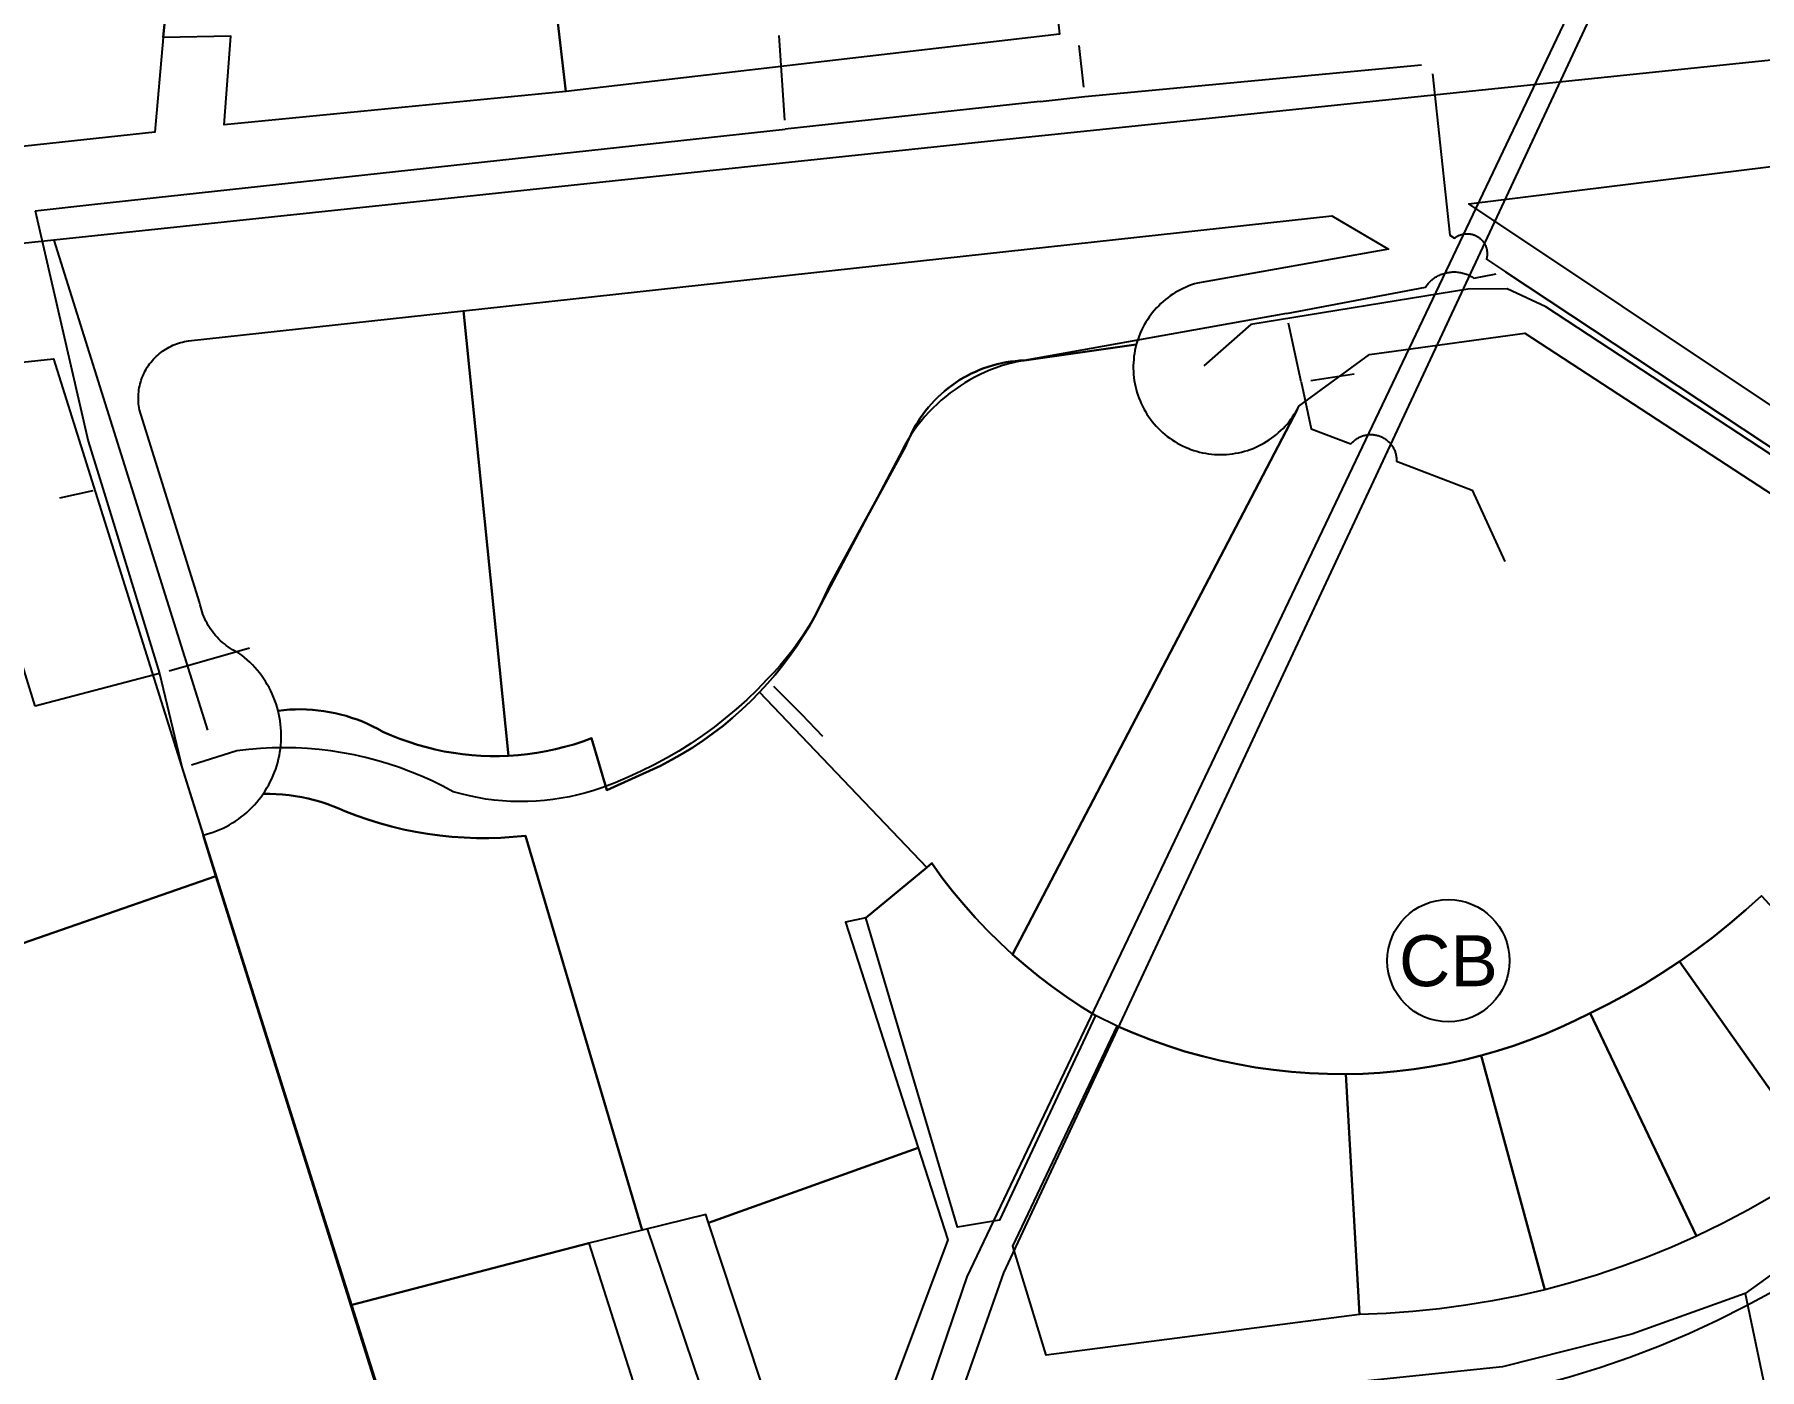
# Model space of a CAD drawing. Extents: x 1876309 to 1899261, y 443723 to 466661.
# Drawn here: x 1885614 to 1886460, y 456016 to 456670 of the extents above; entities that cross this region are included whole.
import ezdxf
from ezdxf.enums import TextEntityAlignment as Align

# ---------------------------------------------------------------- set-up
doc = ezdxf.new("R2010")
doc.units = 0
doc.header["$MEASUREMENT"] = 0
for name, color, linetype in [('Parcels', 31, 'Continuous'), ('Roads', 7, 'Continuous'), ('TEXT', 2, 'Continuous'), ('Waterlines', 5, 'Continuous')]:
    doc.layers.add(name, color=color, linetype=linetype)
doc.styles.get("Standard").update_dxf_attribs({"font": 'arial.ttf', "height": 300})

# ---------------------------------------------------------------- blocks, each defined once
blk = doc.blocks.new('Catch Basin')
blk.add_circle((6.65, 31.92), 30)
blk.add_text('CB', height=25).set_placement((6.65, 31.92), align=Align.MIDDLE)

msp = doc.modelspace()

# ---------------------------------------------------------------- linework, layer by layer
at = {"layer": 'Parcels'}
for points in [[(1885326.75, 456694.56), (1885342.16, 456719.47), (1885391.5, 456805.84), (1885435.62, 456830.19), (1885517.72, 456875.5), (1885709.75, 456858.56), (1885685.95, 456761.54), (1885676.84, 456668.88), (1885672.72, 456622.5), (1885359.09, 456588.75), (1885349.16, 456695.75), (1885326.75, 456694.56)], [(1885874.34, 456642.48), (1885858.18, 456781.55), (1885982.34, 456795.97), (1886104.99, 456779.94), (1886116.5, 456670.55), (1885874.34, 456642.48)], [(1885858.18, 456781.55), (1885874.34, 456642.48), (1885706.75, 456626.16), (1885710, 456669.53), (1885676.84, 456668.88), (1885685.95, 456761.54), (1885858.18, 456781.55)], [(1886570.25, 456618.66), (1886626.88, 456430), (1886616.83, 456430.77), (1886606.81, 456431.87), (1886596.84, 456433.3), (1886586.92, 456435.07), (1886577.06, 456437.17), (1886567.28, 456439.59), (1886557.59, 456442.35), (1886548, 456445.42), (1886538.51, 456448.82), (1886529.14, 456452.53), (1886519.9, 456456.55), (1886510.8, 456460.88), (1886501.85, 456465.51), (1886493.06, 456470.43), (1886484.44, 456475.65), (1886476, 456481.15), (1886467.75, 456486.94), (1886317.34, 456587.31), (1886570.25, 456618.66)], [(1885846.25, 456316.63), (1885824.19, 456534.91), (1886250.06, 456581.56), (1886277.91, 456565.12), (1886184.16, 456548.48), (1886182.73, 456548.07), (1886181.33, 456547.6), (1886179.94, 456547.09), (1886178.57, 456546.52), (1886177.22, 456545.91), (1886175.89, 456545.26), (1886174.58, 456544.56), (1886173.3, 456543.81), (1886172.05, 456543.02), (1886170.83, 456542.19), (1886169.63, 456541.31), (1886168.46, 456540.39), (1886167.33, 456539.44), (1886166.23, 456538.44), (1886165.17, 456537.41), (1886164.14, 456536.34), (1886163.15, 456535.24), (1886162.2, 456534.1), (1886161.29, 456532.94), (1886160.42, 456531.74), (1886159.6, 456530.51), (1886158.81, 456529.25), (1886158.07, 456527.97), (1886157.38, 456526.66), (1886156.73, 456525.33), (1886156.12, 456523.97), (1886155.57, 456522.6), (1886155.06, 456521.21), (1886154.6, 456519.8), (1886154.19, 456518.37), (1886099.16, 456510.59), (1886096.92, 456510.47), (1886094.68, 456510.27), (1886092.46, 456509.99), (1886090.24, 456509.64), (1886088.04, 456509.2), (1886085.86, 456508.69), (1886083.69, 456508.11), (1886081.55, 456507.45), (1886079.43, 456506.72), (1886077.33, 456505.91), (1886075.27, 456505.03), (1886073.24, 456504.08), (1886071.24, 456503.06), (1886069.28, 456501.97), (1886067.36, 456500.81), (1886065.48, 456499.59), (1886063.64, 456498.3), (1886061.85, 456496.95), (1886060.11, 456495.53), (1886058.42, 456494.06), (1886056.78, 456492.53), (1886055.19, 456490.94), (1886053.67, 456489.3), (1886052.19, 456487.61), (1886050.78, 456485.86), (1886049.43, 456484.07), (1886048.15, 456482.24), (1886046.93, 456480.35), (1886045.77, 456478.43), (1886044.68, 456476.47), (1886043.66, 456474.47), (1886042.71, 456472.44), (1886041.84, 456470.37), (1886041.03, 456468.28), (1886003.77, 456400.25), (1886001.44, 456395.02), (1885998.95, 456389.86), (1885996.29, 456384.79), (1885993.46, 456379.8), (1885990.48, 456374.91), (1885987.33, 456370.12), (1885984.03, 456365.44), (1885980.59, 456360.86), (1885976.99, 456356.4), (1885973.25, 456352.06), (1885969.38, 456347.84), (1885965.11, 456343.51), (1885960.7, 456339.32), (1885956.15, 456335.28), (1885951.46, 456331.41), (1885946.64, 456327.7), (1885941.69, 456324.15), (1885936.63, 456320.78), (1885931.45, 456317.59), (1885926.17, 456314.58), (1885920.78, 456311.75), (1885894.47, 456299.81), (1885886.97, 456325.25), (1885882.61, 456323.66), (1885878.19, 456322.22), (1885873.73, 456320.95), (1885869.22, 456319.82), (1885864.68, 456318.86), (1885860.1, 456318.06), (1885855.5, 456317.42), (1885850.88, 456316.95), (1885846.25, 456316.63)], [(1885824.19, 456534.91), (1885846.25, 456316.63), (1885841.73, 456316.48), (1885837.2, 456316.48), (1885832.68, 456316.63), (1885828.16, 456316.95), (1885823.66, 456317.41), (1885819.17, 456318.03), (1885814.71, 456318.8), (1885810.28, 456319.73), (1885805.89, 456320.81), (1885801.53, 456322.03), (1885797.22, 456323.41), (1885792.95, 456324.93), (1885788.75, 456326.6), (1885784.6, 456328.41), (1885782.14, 456329.78), (1885779.64, 456331.07), (1885777.09, 456332.27), (1885774.51, 456333.38), (1885771.89, 456334.4), (1885769.23, 456335.33), (1885766.54, 456336.16), (1885763.83, 456336.91), (1885761.09, 456337.56), (1885758.33, 456338.11), (1885755.56, 456338.57), (1885752.77, 456338.93), (1885749.97, 456339.19), (1885747.16, 456339.36), (1885744.35, 456339.43), (1885741.53, 456339.41), (1885738.72, 456339.29), (1885735.92, 456339.07), (1885733.12, 456338.75), (1885732.67, 456340.43), (1885732.15, 456342.09), (1885731.58, 456343.73), (1885730.95, 456345.35), (1885730.26, 456346.95), (1885729.52, 456348.52), (1885728.73, 456350.07), (1885727.88, 456351.59), (1885726.98, 456353.08), (1885726.03, 456354.53), (1885725.03, 456355.95), (1885723.97, 456357.34), (1885722.88, 456358.69), (1885721.73, 456360), (1885720.54, 456361.27), (1885719.31, 456362.49), (1885718.04, 456363.68), (1885716.72, 456364.82), (1885715.37, 456365.91), (1885713.98, 456366.95), (1885712.89, 456367.49), (1885711.82, 456368.06), (1885710.77, 456368.67), (1885709.75, 456369.32), (1885708.74, 456370), (1885707.76, 456370.72), (1885706.81, 456371.47), (1885705.88, 456372.25), (1885704.98, 456373.07), (1885704.11, 456373.92), (1885703.27, 456374.79), (1885702.47, 456375.7), (1885701.69, 456376.63), (1885700.95, 456377.59), (1885700.24, 456378.57), (1885699.56, 456379.58), (1885698.92, 456380.61), (1885698.32, 456381.67), (1885697.75, 456382.74), (1885697.23, 456383.84), (1885696.74, 456384.95), (1885696.29, 456386.07), (1885695.88, 456387.22), (1885695.51, 456388.37), (1885695.18, 456389.54), (1885694.89, 456390.72), (1885694.64, 456391.91), (1885665.2, 456486.33), (1885665.02, 456487.3), (1885664.87, 456488.28), (1885664.76, 456489.26), (1885664.68, 456490.24), (1885664.63, 456491.23), (1885664.62, 456492.22), (1885664.65, 456493.2), (1885664.7, 456494.19), (1885664.8, 456495.17), (1885664.92, 456496.15), (1885665.08, 456497.13), (1885665.28, 456498.09), (1885665.51, 456499.06), (1885665.77, 456500.01), (1885666.06, 456500.95), (1885666.39, 456501.88), (1885666.75, 456502.8), (1885667.14, 456503.71), (1885667.56, 456504.6), (1885668.02, 456505.48), (1885668.5, 456506.34), (1885669.01, 456507.18), (1885669.56, 456508.01), (1885670.13, 456508.82), (1885670.73, 456509.6), (1885671.35, 456510.37), (1885672, 456511.11), (1885672.68, 456511.83), (1885673.38, 456512.52), (1885674.11, 456513.19), (1885674.86, 456513.83), (1885675.63, 456514.45), (1885676.42, 456515.04), (1885677.23, 456515.6), (1885678.06, 456516.14), (1885678.91, 456516.64), (1885679.78, 456517.12), (1885680.66, 456517.56), (1885681.56, 456517.97), (1885682.47, 456518.36), (1885683.39, 456518.71), (1885684.33, 456519.02), (1885685.28, 456519.31), (1885686.23, 456519.56), (1885687.19, 456519.78), (1885688.16, 456519.96), (1885689.14, 456520.11), (1885824.19, 456534.91)], [(1886233.2, 456486.67), (1886093.44, 456219.25), (1886087.16, 456225.05), (1886081.08, 456231.06), (1886075.2, 456237.26), (1886069.53, 456243.65), (1886064.07, 456250.23), (1886058.83, 456256.98), (1886053.81, 456263.91), (1886051.34, 456261.91), (1885969.38, 456347.84), (1885973.25, 456352.06), (1885976.99, 456356.4), (1885980.59, 456360.86), (1885984.03, 456365.44), (1885987.33, 456370.12), (1885990.48, 456374.91), (1885993.46, 456379.8), (1885996.29, 456384.79), (1885998.95, 456389.86), (1886001.44, 456395.02), (1886003.77, 456400.25), (1886041.03, 456468.28), (1886041.84, 456470.37), (1886042.71, 456472.44), (1886043.66, 456474.47), (1886044.68, 456476.47), (1886045.77, 456478.43), (1886046.93, 456480.35), (1886048.15, 456482.24), (1886049.43, 456484.07), (1886050.78, 456485.86), (1886052.19, 456487.61), (1886053.67, 456489.3), (1886055.19, 456490.94), (1886056.78, 456492.53), (1886058.42, 456494.06), (1886060.11, 456495.53), (1886061.85, 456496.95), (1886063.64, 456498.3), (1886065.48, 456499.59), (1886067.36, 456500.81), (1886069.28, 456501.97), (1886071.24, 456503.06), (1886073.24, 456504.08), (1886075.27, 456505.03), (1886077.33, 456505.91), (1886079.43, 456506.72), (1886081.55, 456507.45), (1886083.69, 456508.11), (1886085.86, 456508.69), (1886088.04, 456509.2), (1886090.24, 456509.64), (1886092.46, 456509.99), (1886094.68, 456510.27), (1886096.92, 456510.47), (1886099.16, 456510.59), (1886154.19, 456518.37), (1886153.83, 456516.94), (1886153.52, 456515.49), (1886153.26, 456514.03), (1886153.05, 456512.56), (1886152.89, 456511.09), (1886152.78, 456509.61), (1886152.72, 456508.13), (1886152.72, 456506.65), (1886152.76, 456505.17), (1886152.86, 456503.69), (1886153.01, 456502.21), (1886153.21, 456500.74), (1886153.46, 456499.28), (1886153.76, 456497.83), (1886154.11, 456496.39), (1886154.51, 456494.96), (1886154.96, 456493.55), (1886155.45, 456492.16), (1886156, 456490.78), (1886156.59, 456489.42), (1886157.23, 456488.08), (1886157.92, 456486.77), (1886158.65, 456485.48), (1886159.42, 456484.22), (1886160.24, 456482.98), (1886161.1, 456481.77), (1886162, 456480.59), (1886162.94, 456479.45), (1886163.92, 456478.34), (1886164.94, 456477.26), (1886165.99, 456476.22), (1886167.08, 456475.22), (1886168.2, 456474.25), (1886169.36, 456473.32), (1886170.55, 456472.44), (1886171.77, 456471.59), (1886173.01, 456470.79), (1886174.29, 456470.03), (1886175.59, 456469.32), (1886176.91, 456468.65), (1886178.25, 456468.03), (1886179.62, 456467.45), (1886181, 456466.92), (1886182.41, 456466.44), (1886183.82, 456466.01), (1886185.26, 456465.63), (1886186.7, 456465.3), (1886188.16, 456465.02), (1886189.62, 456464.79), (1886191.09, 456464.6), (1886192.57, 456464.47), (1886194.05, 456464.4), (1886195.53, 456464.37), (1886197.01, 456464.39), (1886198.49, 456464.47), (1886199.97, 456464.59), (1886201.44, 456464.77), (1886202.9, 456465), (1886204.36, 456465.28), (1886205.8, 456465.6), (1886207.24, 456465.98), (1886208.66, 456466.41), (1886210.06, 456466.89), (1886211.44, 456467.41), (1886212.81, 456467.98), (1886214.16, 456468.6), (1886215.48, 456469.27), (1886216.78, 456469.98), (1886218.06, 456470.73), (1886219.31, 456471.53), (1886220.53, 456472.37), (1886221.72, 456473.26), (1886222.88, 456474.18), (1886224, 456475.14), (1886225.09, 456476.15), (1886226.15, 456477.18), (1886227.17, 456478.26), (1886228.15, 456479.37), (1886229.1, 456480.51), (1886230, 456481.69), (1886230.86, 456482.89), (1886231.69, 456484.12), (1886232.46, 456485.39), (1886233.2, 456486.67)], [(1885280.31, 456038.56), (1885262.31, 456067.25), (1885211.66, 456147.94), (1885171.66, 456211.66), (1885121.94, 456290.94), (1885071.34, 456314.47), (1884970.09, 456361.56), (1884958.16, 456367.09), (1884951.38, 456439.91), (1885622.94, 456511.31), (1885696.37, 456277.71), (1885702.69, 456257.62), (1885437.22, 456165.41), (1885369.75, 456142), (1885345.62, 456114.12), (1885280.31, 456038.56)], [(1886051.34, 456261.91), (1886021.53, 456237.09), (1886011.47, 456235.09), (1886047.19, 456124.31), (1885944.28, 456087.56), (1885942.97, 456091.56), (1885911.81, 456083.97), (1885854.52, 456277.42), (1885848.52, 456276.84), (1885842.51, 456276.46), (1885836.49, 456276.27), (1885830.47, 456276.29), (1885824.45, 456276.5), (1885818.45, 456276.91), (1885812.46, 456277.52), (1885806.49, 456278.33), (1885800.55, 456279.34), (1885794.65, 456280.54), (1885788.79, 456281.94), (1885782.99, 456283.53), (1885777.23, 456285.31), (1885771.54, 456287.28), (1885765.92, 456289.44), (1885763.02, 456290.74), (1885760.08, 456291.93), (1885757.09, 456293.03), (1885754.07, 456294.01), (1885751.02, 456294.9), (1885747.93, 456295.67), (1885744.82, 456296.33), (1885741.69, 456296.89), (1885738.55, 456297.33), (1885735.38, 456297.67), (1885732.21, 456297.89), (1885729.04, 456298), (1885725.86, 456298), (1885726.81, 456299.42), (1885727.71, 456300.87), (1885728.55, 456302.35), (1885729.35, 456303.86), (1885730.1, 456305.4), (1885730.79, 456306.96), (1885731.43, 456308.55), (1885732.01, 456310.15), (1885732.54, 456311.78), (1885733.01, 456313.42), (1885733.42, 456315.07), (1885733.78, 456316.74), (1885734.08, 456318.42), (1885734.32, 456320.11), (1885734.51, 456321.81), (1885734.63, 456323.52), (1885734.7, 456325.22), (1885734.7, 456326.93), (1885734.65, 456328.64), (1885734.54, 456330.34), (1885734.38, 456332.04), (1885734.15, 456333.73), (1885733.86, 456335.42), (1885733.52, 456337.09), (1885733.12, 456338.75), (1885735.92, 456339.07), (1885738.72, 456339.29), (1885741.53, 456339.41), (1885744.35, 456339.43), (1885747.16, 456339.36), (1885749.97, 456339.19), (1885752.77, 456338.93), (1885755.56, 456338.57), (1885758.33, 456338.11), (1885761.09, 456337.56), (1885763.83, 456336.91), (1885766.54, 456336.16), (1885769.23, 456335.33), (1885771.89, 456334.4), (1885774.51, 456333.38), (1885777.09, 456332.27), (1885779.64, 456331.07), (1885782.14, 456329.78), (1885784.6, 456328.41), (1885788.75, 456326.6), (1885792.95, 456324.93), (1885797.22, 456323.41), (1885801.53, 456322.03), (1885805.89, 456320.81), (1885810.28, 456319.73), (1885814.71, 456318.8), (1885819.17, 456318.03), (1885823.66, 456317.41), (1885828.16, 456316.95), (1885832.68, 456316.63), (1885837.2, 456316.48), (1885841.73, 456316.48), (1885846.25, 456316.63), (1885850.88, 456316.95), (1885855.5, 456317.42), (1885860.1, 456318.06), (1885864.68, 456318.86), (1885869.22, 456319.82), (1885873.73, 456320.95), (1885878.19, 456322.22), (1885882.61, 456323.66), (1885886.97, 456325.25), (1885894.47, 456299.81), (1885920.78, 456311.75), (1885926.17, 456314.58), (1885931.45, 456317.59), (1885936.63, 456320.78), (1885941.69, 456324.15), (1885946.64, 456327.7), (1885951.46, 456331.41), (1885956.15, 456335.28), (1885960.7, 456339.32), (1885965.11, 456343.51), (1885969.38, 456347.84), (1886051.34, 456261.91)], [(1885885.56, 456077.56), (1885768.84, 456047.25), (1885702.69, 456257.62), (1885696.37, 456277.71), (1885698.06, 456278.15), (1885699.73, 456278.65), (1885701.38, 456279.2), (1885703.01, 456279.82), (1885704.62, 456280.48), (1885706.21, 456281.21), (1885707.77, 456281.99), (1885709.3, 456282.82), (1885710.8, 456283.71), (1885712.27, 456284.64), (1885713.7, 456285.63), (1885715.11, 456286.67), (1885716.47, 456287.75), (1885717.79, 456288.89), (1885719.08, 456290.06), (1885720.32, 456291.29), (1885721.52, 456292.55), (1885722.68, 456293.86), (1885723.78, 456295.2), (1885724.85, 456296.58), (1885725.86, 456298), (1885729.04, 456298), (1885732.21, 456297.89), (1885735.38, 456297.67), (1885738.55, 456297.33), (1885741.69, 456296.89), (1885744.82, 456296.33), (1885747.93, 456295.67), (1885751.02, 456294.9), (1885754.07, 456294.01), (1885757.09, 456293.03), (1885760.08, 456291.93), (1885763.02, 456290.74), (1885765.92, 456289.44), (1885771.54, 456287.28), (1885777.23, 456285.31), (1885782.99, 456283.53), (1885788.79, 456281.94), (1885794.65, 456280.54), (1885800.55, 456279.34), (1885806.49, 456278.33), (1885812.46, 456277.52), (1885818.45, 456276.91), (1885824.45, 456276.5), (1885830.47, 456276.29), (1885836.49, 456276.27), (1885842.51, 456276.46), (1885848.52, 456276.84), (1885854.52, 456277.42), (1885911.81, 456083.97), (1885885.56, 456077.56)], [(1886051.34, 456261.91), (1886053.81, 456263.91), (1886058.83, 456256.98), (1886064.07, 456250.23), (1886069.53, 456243.65), (1886075.2, 456237.26), (1886081.08, 456231.06), (1886087.16, 456225.05), (1886093.44, 456219.25), (1886099.81, 456213.72), (1886106.36, 456208.4), (1886113.08, 456203.29), (1886119.96, 456198.4), (1886127, 456193.74), (1886134.19, 456189.31), (1886087.06, 456088.91), (1886066.5, 456085.38), (1886021.53, 456237.09), (1886051.34, 456261.91)], [(1886420.61, 456215.72), (1886429.04, 456221.68), (1886437.28, 456227.89), (1886445.33, 456234.35), (1886453.18, 456241.06), (1886460.81, 456248), (1886542.7, 456159.22), (1886532.9, 456150.02), (1886522.81, 456141.14), (1886512.43, 456132.59), (1886501.77, 456124.38), (1886490.86, 456116.53), (1886420.61, 456215.72)], [(1886490.86, 456116.53), (1886478.99, 456108.58), (1886466.85, 456101.04), (1886454.46, 456093.92), (1886441.82, 456087.24), (1886428.97, 456081), (1886376.9, 456190.41), (1886385.94, 456194.94), (1886394.84, 456199.74), (1886403.59, 456204.81), (1886412.18, 456210.14), (1886420.61, 456215.72), (1886490.86, 456116.53)], [(1886428.97, 456081), (1886416.93, 456075.65), (1886404.73, 456070.68), (1886392.37, 456066.1), (1886379.88, 456061.93), (1886367.26, 456058.15), (1886354.53, 456054.77), (1886323.44, 456169.6), (1886331.33, 456171.86), (1886339.15, 456174.36), (1886346.9, 456177.1), (1886354.55, 456180.08), (1886362.11, 456183.29), (1886369.56, 456186.74), (1886376.9, 456190.41), (1886428.97, 456081)], [(1886256.91, 456160.5), (1886263.62, 456042.66), (1886110.03, 456022.62), (1886093.56, 456076.16), (1886144.81, 456184.09), (1886152.96, 456180.57), (1886161.23, 456177.32), (1886169.6, 456174.35), (1886178.06, 456171.66), (1886186.61, 456169.25), (1886195.24, 456167.14), (1886203.93, 456165.31), (1886212.67, 456163.77), (1886221.47, 456162.52), (1886230.3, 456161.57), (1886239.15, 456160.92), (1886248.03, 456160.56), (1886256.91, 456160.5)], [(1886354.53, 456054.77), (1886341.74, 456051.81), (1886328.86, 456049.25), (1886315.91, 456047.1), (1886302.9, 456045.37), (1886289.84, 456044.05), (1886276.74, 456043.14), (1886263.62, 456042.66), (1886256.91, 456160.5), (1886265.32, 456160.71), (1886273.72, 456161.19), (1886282.1, 456161.93), (1886290.46, 456162.94), (1886298.78, 456164.21), (1886307.05, 456165.75), (1886315.27, 456167.54), (1886323.44, 456169.6), (1886354.53, 456054.77)], [(1885944.28, 456087.56), (1886047.19, 456124.31), (1886061.69, 456079.22), (1886035.44, 456008.97), (1885976, 455991.53), (1885944.28, 456087.56)], [(1885885.56, 456077.56), (1885917, 455979.19), (1885801.03, 455944.81), (1885768.84, 456047.25), (1885885.56, 456077.56)]]:
    msp.add_lwpolyline(points, close=True, dxfattribs=at)
for points in [[(1886460.81, 456248), (1886453.18, 456241.06), (1886445.33, 456234.35), (1886437.28, 456227.89), (1886429.04, 456221.68), (1886420.61, 456215.72), (1886412.18, 456210.14), (1886403.59, 456204.81), (1886394.84, 456199.74), (1886385.94, 456194.94), (1886376.9, 456190.41), (1886376.9, 456190.41), (1886369.56, 456186.74), (1886362.11, 456183.29), (1886354.55, 456180.08), (1886346.9, 456177.1), (1886339.15, 456174.36), (1886331.33, 456171.86), (1886323.44, 456169.6), (1886315.27, 456167.54), (1886307.05, 456165.75), (1886298.78, 456164.21), (1886290.46, 456162.94), (1886282.1, 456161.93), (1886273.72, 456161.19), (1886265.32, 456160.71), (1886256.91, 456160.5), (1886248.03, 456160.56), (1886239.15, 456160.92), (1886230.3, 456161.57), (1886221.47, 456162.52), (1886212.67, 456163.77), (1886203.93, 456165.31), (1886195.24, 456167.14), (1886186.61, 456169.25), (1886178.06, 456171.66), (1886169.6, 456174.35), (1886161.23, 456177.32), (1886152.96, 456180.57), (1886144.81, 456184.09), (1886134.19, 456189.31), (1886127, 456193.74), (1886119.96, 456198.4), (1886113.08, 456203.29), (1886106.36, 456208.4), (1886099.81, 456213.72), (1886093.44, 456219.25), (1886233.2, 456486.67), (1886233.94, 456488.09), (1886268.66, 456513.41), (1886344.72, 456524), (1886470.34, 456442.09)], [(1885437.22, 456165.41), (1885702.69, 456257.62), (1885768.84, 456047.25), (1885801.03, 455944.81)]]:
    msp.add_lwpolyline(points, dxfattribs=at)
at = {"layer": 'Roads'}
for p, q in [((1885623.19, 456569.58), (1885698.47, 456329.25)), ((1885914.24, 456084.53), (1885978.65, 455894.31)), ((1886452.92, 456052.87), (1886479.27, 455927.43))]:
    msp.add_line(p, q, dxfattribs=at)
for points in [[(1886590.18, 456670.69), (1886087.45, 456618.53), (1885623.19, 456569.58)], [(1885623.19, 456569.58), (1885442.53, 456550.41), (1885163.97, 456521.14), (1884986.34, 456501.46), (1884791.56, 456482.78), (1884704.77, 456473.2)], [(1886667.06, 456410.69), (1886627.48, 456406.21), (1886559.77, 456421.83), (1886470.65, 456461.02), (1886355.07, 456536.79), (1886336.19, 456545.66), (1886316.88, 456545.44), (1886210.45, 456528.24), (1886187.23, 456507.93)], [(1886704.79, 456283.01), (1886652.67, 456244.64), (1886553.8, 456125.62), (1886452.92, 456052.87)], [(1886452.92, 456052.87), (1886397.33, 456032.89), (1886333.87, 456016.99), (1886259.88, 456009.21), (1886168.25, 455998.91), (1886118.43, 455989.83)]]:
    msp.add_lwpolyline(points, dxfattribs=at)
at = {"layer": 'Waterlines', "color": 5}
for p, q in [((1885981.71, 456628.46), (1885979, 456670)), ((1886128.49, 456644.54), (1886126.16, 456665.11)), ((1886129, 456640), (1886294.13, 456655.54)), ((1886107.01, 456637.61), (1885982, 456624)), ((1886107.01, 456637.61), (1886129, 456640)), ((1885643.2, 456587.17), (1885982, 456624)), ((1885614, 456584), (1885643.18, 456587.17)), ((1886335.34, 456553.94), (1886473, 456463)), ((1886235.08, 456500.02), (1886228.9, 456528.89)), ((1886239.84, 456500.75), (1886261, 456504)), ((1885642.3, 456446.65), (1885626, 456443)), ((1885647.14, 456447.74), (1885652.34, 456430.8)), ((1885614, 456341), (1885584, 456437)), ((1885652.34, 456430.8), (1885659.59, 456407.18)), ((1885659.59, 456407.18), (1885675, 456357)), ((1885679.73, 456358.34), (1885719.13, 456369.54)), ((1885675, 456357), (1885614, 456341)), ((1885675, 456357), (1885686.06, 456310.53)), ((1885976.23, 456350.77), (1885990, 456337)), ((1885990, 456337), (1886000.21, 456326.2)), ((1885686.06, 456310.53), (1885744, 456127))]:
    msp.add_line(p, q, dxfattribs=at)
at = {"layer": 'Waterlines', "color": 3}
for points in [[(1886449.18, 456854.8), (1886071, 456061), (1885985.06, 455808.9)], [(1886459.01, 456854.8), (1886089, 456063), (1885998.38, 455805.79)]]:
    msp.add_lwpolyline(points, dxfattribs=at)
at = {"layer": 'Waterlines', "color": 5}
for points in [[(1886299.51, 456651.21), (1886308, 456572), (1886310.24, 456570.52), (1886310.51, 456570.73), (1886310.78, 456570.93), (1886311.07, 456571.13), (1886311.36, 456571.31), (1886311.65, 456571.48), (1886311.95, 456571.64), (1886312.26, 456571.79), (1886312.57, 456571.93), (1886312.89, 456572.06), (1886313.21, 456572.18), (1886313.54, 456572.29), (1886313.86, 456572.38), (1886314.19, 456572.47), (1886314.53, 456572.54), (1886314.87, 456572.6), (1886315.2, 456572.65), (1886315.54, 456572.69), (1886315.89, 456572.72), (1886316.23, 456572.73), (1886316.57, 456572.73), (1886316.91, 456572.72), (1886317.25, 456572.7), (1886317.59, 456572.67), (1886317.93, 456572.62), (1886318.27, 456572.57), (1886318.6, 456572.5), (1886318.94, 456572.42), (1886319.27, 456572.33), (1886319.59, 456572.22), (1886319.91, 456572.11), (1886320.23, 456571.98), (1886320.55, 456571.85), (1886320.86, 456571.7), (1886321.16, 456571.54), (1886321.46, 456571.37), (1886321.75, 456571.19), (1886322.03, 456571.01), (1886322.31, 456570.81), (1886322.58, 456570.6), (1886322.85, 456570.38), (1886323.11, 456570.16), (1886323.35, 456569.92), (1886323.59, 456569.68), (1886323.83, 456569.43), (1886324.05, 456569.17), (1886324.26, 456568.9), (1886324.47, 456568.63), (1886324.66, 456568.34), (1886324.85, 456568.06), (1886325.02, 456567.76), (1886325.18, 456567.46), (1886325.34, 456567.16), (1886325.48, 456566.85), (1886325.61, 456566.53), (1886325.73, 456566.21), (1886325.84, 456565.89), (1886325.94, 456565.56), (1886326.03, 456565.23), (1886326.11, 456564.89), (1886326.17, 456564.56), (1886326.22, 456564.22), (1886326.26, 456563.88), (1886326.29, 456563.54), (1886326.31, 456563.2), (1886326.31, 456562.86), (1886326.31, 456562.51), (1886326.29, 456562.17), (1886326.26, 456561.83), (1886326.22, 456561.49), (1886326.16, 456561.15), (1886326.1, 456560.82), (1886326.02, 456560.49), (1886325.93, 456560.16), (1886335.34, 456553.94)], [(1885614, 456584), (1885640, 456471), (1885647.14, 456447.74)], [(1886227.91, 456533.53), (1886295.99, 456546.46), (1886296.33, 456546.94), (1886296.68, 456547.41), (1886297.04, 456547.86), (1886297.42, 456548.3), (1886297.82, 456548.73), (1886298.23, 456549.15), (1886298.65, 456549.55), (1886299.09, 456549.93), (1886299.54, 456550.3), (1886300.01, 456550.66), (1886300.48, 456550.99), (1886300.97, 456551.32), (1886301.47, 456551.62), (1886301.98, 456551.91), (1886302.49, 456552.18), (1886303.02, 456552.43), (1886303.56, 456552.66), (1886304.1, 456552.88), (1886304.65, 456553.07), (1886305.2, 456553.25), (1886305.77, 456553.41), (1886306.33, 456553.55), (1886306.9, 456553.66), (1886307.48, 456553.76), (1886308.06, 456553.84), (1886308.64, 456553.9), (1886309.22, 456553.94), (1886309.8, 456553.96), (1886310.39, 456553.96), (1886310.97, 456553.94), (1886311.55, 456553.9), (1886312.13, 456553.84), (1886312.71, 456553.76), (1886313.28, 456553.65), (1886313.85, 456553.53), (1886314.42, 456553.39), (1886314.98, 456553.23), (1886315.54, 456553.06), (1886316.09, 456552.86), (1886316.63, 456552.64), (1886317.16, 456552.41), (1886317.69, 456552.15), (1886318.21, 456551.88), (1886318.71, 456551.59), (1886319.21, 456551.29), (1886319.7, 456550.97), (1886330.66, 456553.05)], [(1886227.91, 456533.53), (1886099.16, 456510.59), (1886096.36, 456510.05), (1886093.58, 456509.4), (1886090.82, 456508.67), (1886088.1, 456507.84), (1886085.4, 456506.92), (1886082.73, 456505.91), (1886080.1, 456504.8), (1886077.51, 456503.61), (1886074.96, 456502.34), (1886072.46, 456500.97), (1886070, 456499.53), (1886067.59, 456498), (1886065.24, 456496.38), (1886062.94, 456494.7), (1886060.7, 456492.93), (1886058.53, 456491.09), (1886056.41, 456489.17), (1886054.36, 456487.19), (1886052.38, 456485.14), (1886050.48, 456483.02), (1886048.64, 456480.83), (1886046.88, 456478.59), (1886045.2, 456476.29), (1886043.59, 456473.93), (1886042.07, 456471.52), (1886040.63, 456469.06), (1886039.27, 456466.55), (1886038, 456464), (1885998, 456388), (1885995.74, 456383.87), (1885993.34, 456379.82), (1885990.81, 456375.85), (1885988.15, 456371.97), (1885985.36, 456368.18), (1885982.45, 456364.48), (1885979.42, 456360.88), (1885976.27, 456357.39), (1885973, 456354)], [(1886235.08, 456500.02), (1886240, 456477), (1886259.5, 456469.59), (1886259.78, 456469.93), (1886260.08, 456470.25), (1886260.38, 456470.56), (1886260.7, 456470.86), (1886261.02, 456471.15), (1886261.36, 456471.43), (1886261.7, 456471.7), (1886262.06, 456471.95), (1886262.42, 456472.19), (1886262.79, 456472.42), (1886263.17, 456472.64), (1886263.56, 456472.84), (1886263.95, 456473.03), (1886264.35, 456473.21), (1886264.75, 456473.37), (1886265.16, 456473.52), (1886265.58, 456473.66), (1886266, 456473.78), (1886266.42, 456473.88), (1886266.85, 456473.97), (1886267.28, 456474.05), (1886267.71, 456474.11), (1886268.14, 456474.15), (1886268.58, 456474.18), (1886269.01, 456474.2), (1886269.45, 456474.2), (1886269.88, 456474.18), (1886270.32, 456474.15), (1886270.75, 456474.11), (1886271.18, 456474.05), (1886271.61, 456473.97), (1886272.04, 456473.88), (1886272.46, 456473.78), (1886272.88, 456473.66), (1886273.3, 456473.53), (1886273.71, 456473.38), (1886274.11, 456473.22), (1886274.51, 456473.04), (1886274.91, 456472.85), (1886275.29, 456472.65), (1886275.67, 456472.43), (1886276.04, 456472.2), (1886276.4, 456471.96), (1886276.76, 456471.71), (1886277.1, 456471.44), (1886277.44, 456471.16), (1886277.77, 456470.87), (1886278.08, 456470.57), (1886278.39, 456470.26), (1886278.68, 456469.94), (1886278.96, 456469.61), (1886279.24, 456469.27), (1886279.49, 456468.91), (1886279.74, 456468.56), (1886279.98, 456468.19), (1886280.2, 456467.81), (1886280.41, 456467.43), (1886280.6, 456467.04), (1886280.78, 456466.64), (1886280.95, 456466.24), (1886281.1, 456465.83), (1886281.24, 456465.42), (1886281.37, 456465), (1886281.48, 456464.58), (1886281.57, 456464.15), (1886281.65, 456463.72), (1886281.72, 456463.29), (1886281.77, 456462.86), (1886281.81, 456462.43), (1886281.83, 456461.99), (1886281.83, 456461.55), (1886281.82, 456461.12), (1886319, 456447), (1886335, 456412)], [(1885973, 456354), (1885968.14, 456349), (1885963.1, 456344.16), (1885957.91, 456339.5), (1885952.56, 456335.01), (1885947.07, 456330.71), (1885941.43, 456326.6), (1885935.66, 456322.68), (1885929.75, 456318.96), (1885923.73, 456315.44), (1885917.58, 456312.12), (1885911.33, 456309.02), (1885904.98, 456306.13), (1885898.53, 456303.45), (1885892, 456301), (1885888.09, 456299.68), (1885884.14, 456298.5), (1885880.15, 456297.46), (1885876.12, 456296.56), (1885872.07, 456295.81), (1885867.99, 456295.19), (1885863.89, 456294.72), (1885859.78, 456294.39), (1885855.66, 456294.2), (1885851.53, 456294.16), (1885847.41, 456294.27), (1885843.29, 456294.51), (1885839.19, 456294.91), (1885835.1, 456295.44), (1885831.03, 456296.12), (1885826.99, 456296.94), (1885822.98, 456297.9), (1885819, 456299), (1885813.91, 456301.73), (1885808.72, 456304.28), (1885803.46, 456306.65), (1885798.12, 456308.84), (1885792.7, 456310.86), (1885787.22, 456312.68), (1885781.68, 456314.33), (1885776.09, 456315.78), (1885770.46, 456317.04), (1885764.78, 456318.11), (1885759.07, 456318.99), (1885753.34, 456319.67), (1885747.58, 456320.16), (1885741.81, 456320.46), (1885736.04, 456320.56), (1885730.26, 456320.46), (1885724.49, 456320.17), (1885718.74, 456319.68), (1885713, 456319), (1885690.72, 456312)], [(1885744, 456127), (1885835, 455839), (1885851.03, 455835.14)], [(1886531, 456098), (1886518.78, 456088.37), (1886506.24, 456079.15), (1886493.39, 456070.35), (1886480.26, 456061.99), (1886466.86, 456054.08), (1886453.2, 456046.62), (1886439.3, 456039.62), (1886425.17, 456033.1), (1886410.83, 456027.04), (1886396.29, 456021.48), (1886381.58, 456016.4), (1886366.7, 456011.82), (1886351.68, 456007.74), (1886336.54, 456004.17), (1886321.28, 456001.1), (1886305.92, 455998.55), (1886290.49, 455996.52), (1886275, 455995), (1886124, 455984.02)]]:
    msp.add_lwpolyline(points, dxfattribs=at)

# ---------------------------------------------------------------- block references
at = {"layer": 'TEXT'}
msp.add_blockref('Catch Basin', (1886300.65, 456184.21), dxfattribs=at)

doc.saveas('drawing.dxf')
